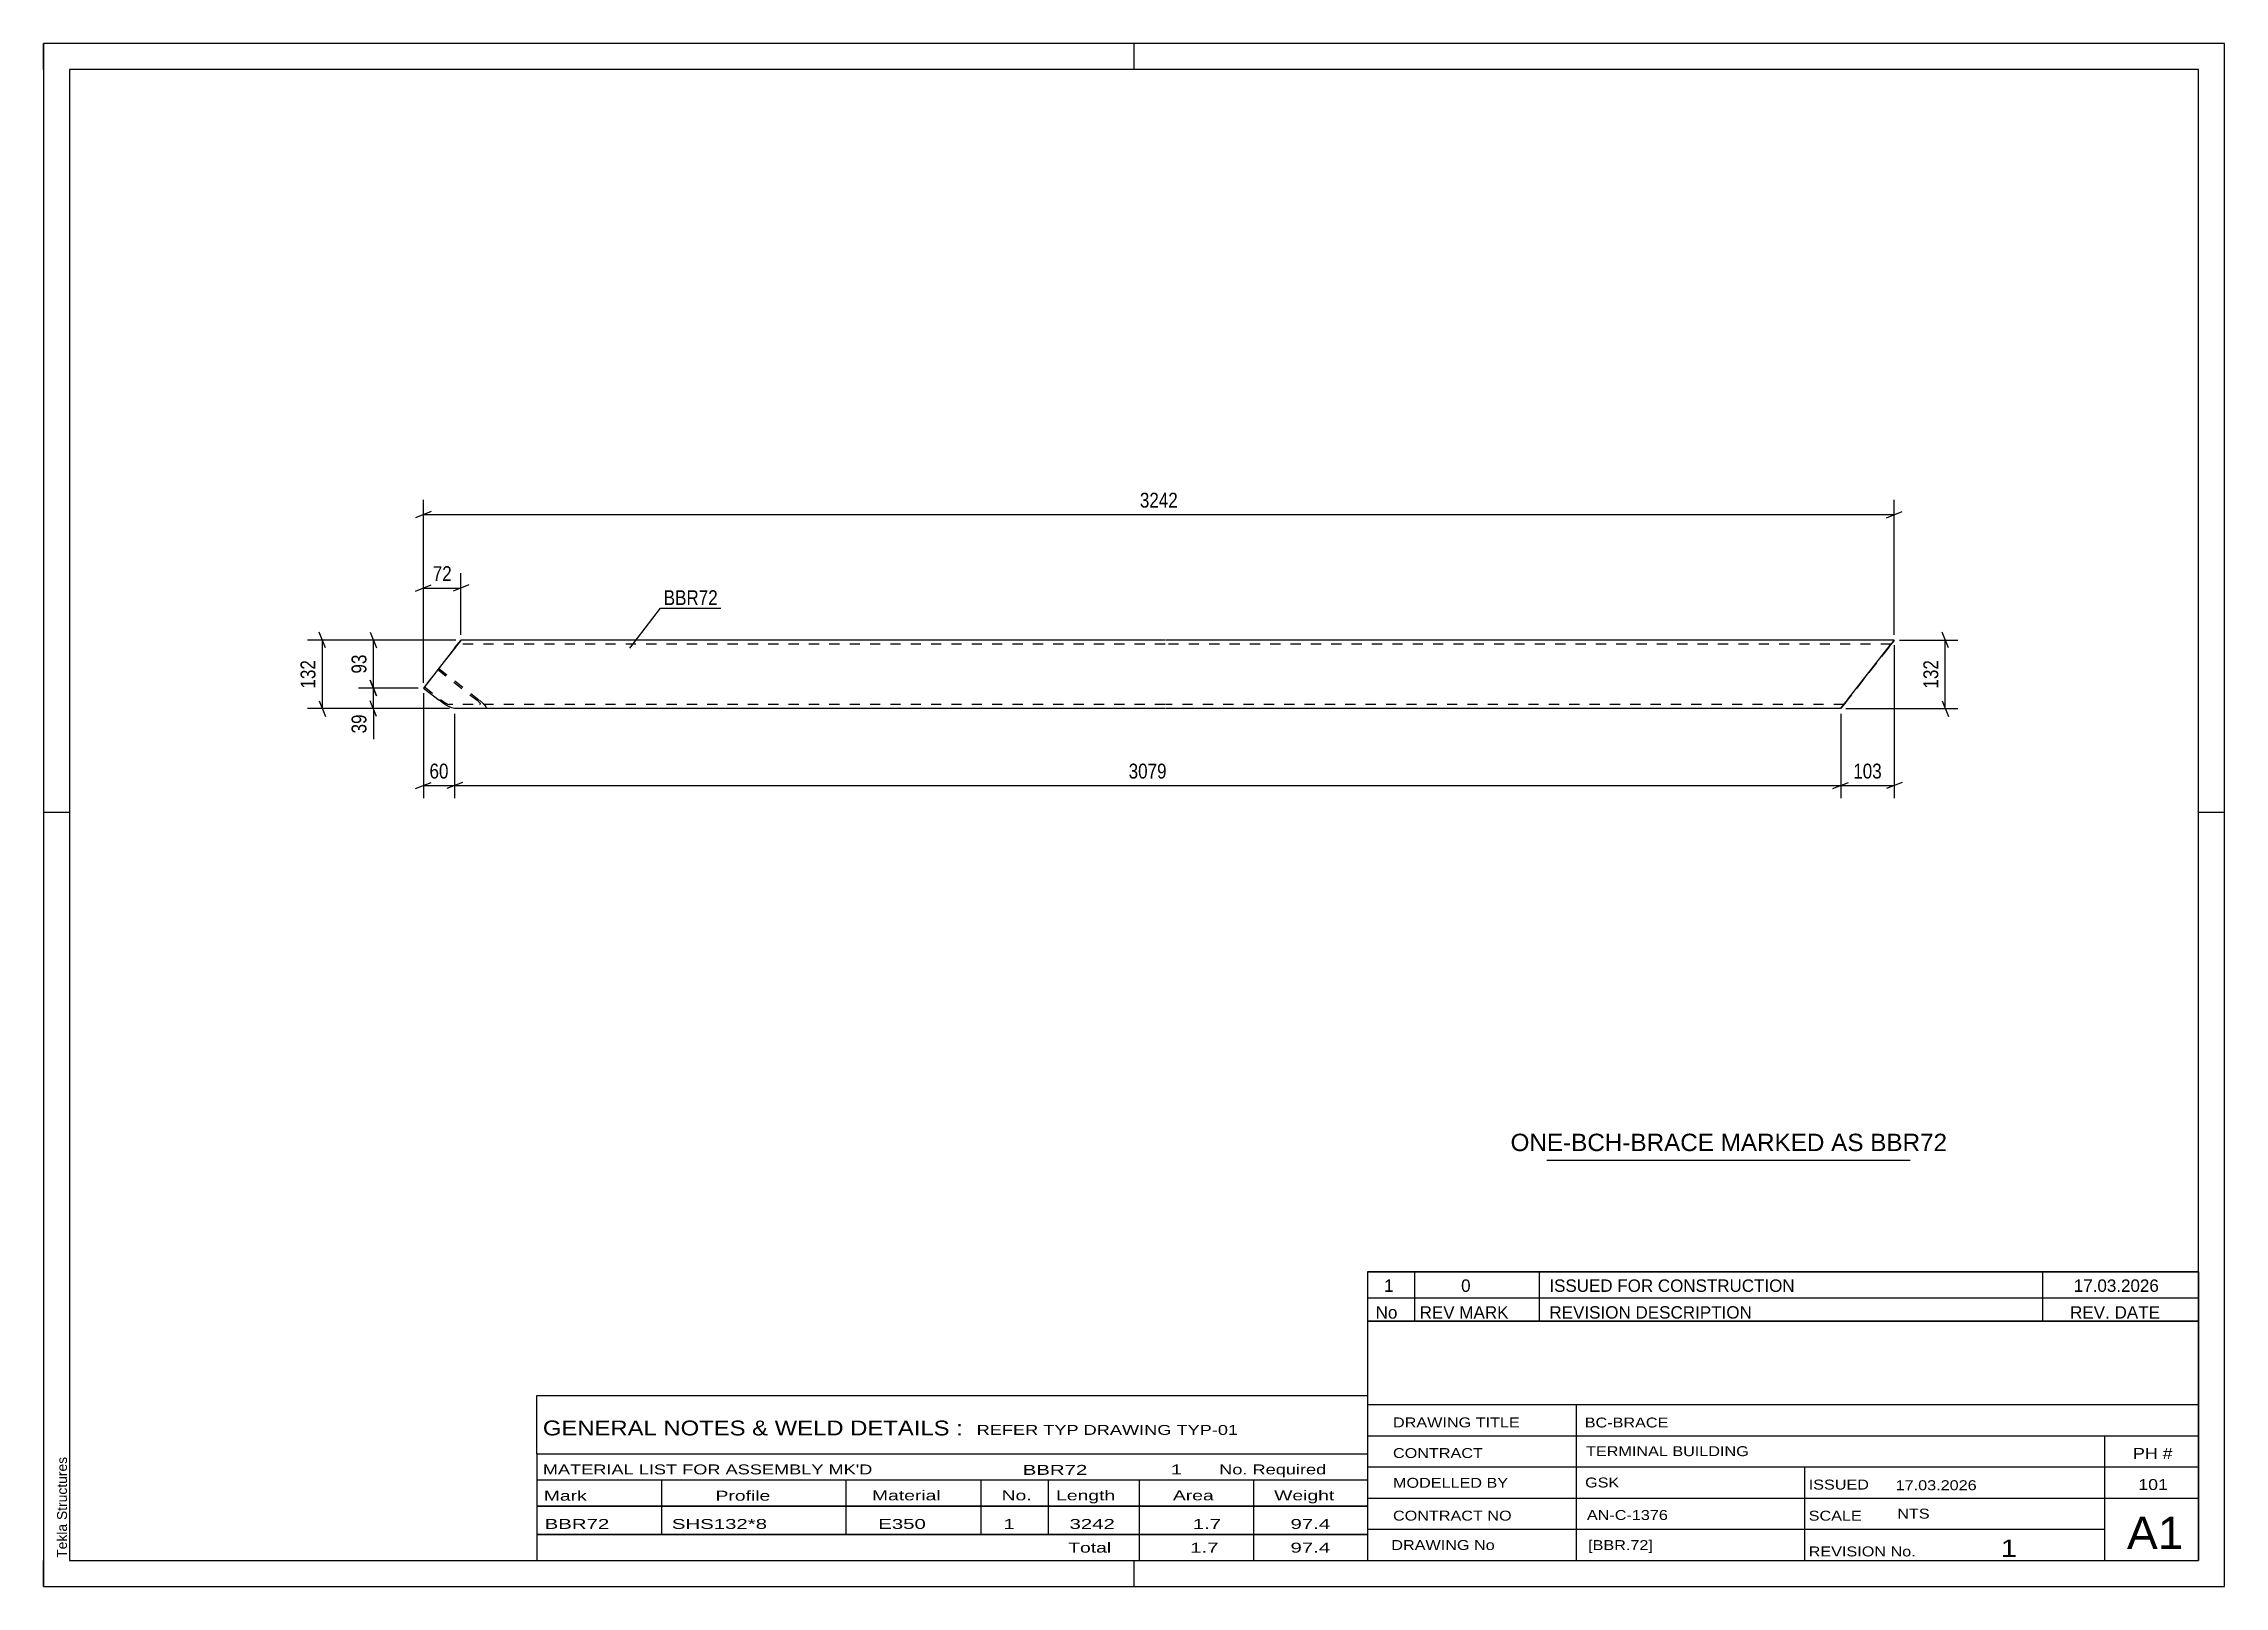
# Model space of a CAD drawing. Header units: millimetres. Extents: x 0 to 420, y 0 to 297.
import ezdxf

# ---------------------------------------------------------------- set-up
doc = ezdxf.new("R2010")
doc.units = ezdxf.units.MM
doc.linetypes.add('DXK_LINE_DOT2', pattern=[3.9198, 1.9599, -1.9599])
doc.styles.add('Arial', font='ARIAL.TTF', dxfattribs={"height": 0.2})
doc.styles.add('Arial Narrow', font='ARIALN.TTF', dxfattribs={"height": 0.2})

# ---------------------------------------------------------------- blocks, each defined once
blk = doc.blocks.new('Unknown-580580773-1339')
at = {"color": 5, "linetype": 'Continuous'}
for p, q in [((420, 297), (0, 297)), ((0, 297), (0, 0)), ((0, 292), (0, 297)), ((210, 292), (210, 297)), ((420, 0), (420, 297)), ((415, 292), (5, 292)), ((5, 292), (5, 5)), ((415, 5), (415, 292)), ((5, 149), (0, 149)), ((420, 149), (415, 149)), ((0, 0), (0, 5)), ((5, 5), (415, 5)), ((210, 0), (210, 5)), ((0, 0), (420, 0))]:
    blk.add_line(p, q, dxfattribs=at)
at = {"color": 174, "linetype": 'Continuous', "style": 'Arial'}
blk.add_text('Tekla Structures', height=1.9102, rotation=90, dxfattribs=at).set_placement((4.5, 5.5))
blk = doc.blocks.new('Part-580580773-1250 - 1164')
at = {"color": 7, "linetype": 'DXK_LINE_DOT2'}
for p, q in [((79.37, 180.89), (73.33, 173.16)), ((79.57, 181.15), (79.13, 180.59)), ((79.37, 180.89), (79.57, 181.15)), ((79.76, 181.39), (79.57, 181.15)), ((79.57, 181.15), (79.61, 181.2)), ((79.61, 181.2), (79.71, 181.33)), ((79.71, 181.33), (79.76, 181.39)), ((79.76, 181.39), (79.76, 181.39)), ((216, 181.39), (79.76, 181.39)), ((80.38, 182.19), (80.38, 182.19)), ((80.38, 182.19), (80.38, 182.19)), ((355.79, 181.39), (216.1, 181.39)), ((355.4, 180.89), (347.11, 170.28)), ((355.41, 180.89), (347.12, 170.28)), ((355.16, 180.59), (355.79, 181.39)), ((355.4, 180.89), (355.61, 181.15)), ((355.41, 180.89), (355.74, 181.33)), ((355.61, 181.15), (355.64, 181.2)), ((355.64, 181.2), (355.74, 181.33)), ((355.74, 181.33), (355.79, 181.39)), ((355.74, 181.33), (355.79, 181.39)), ((355.79, 181.39), (356.05, 181.72)), ((355.79, 181.39), (355.79, 181.39)), ((356.05, 181.72), (356.32, 182.06)), ((356.32, 182.06), (356.42, 182.19)), ((356.42, 182.19), (356.42, 182.19)), ((76.11, 176.72), (75.93, 176.49)), ((75.93, 176.49), (83.48, 170.59)), ((79.13, 180.59), (76.11, 176.72)), ((76.11, 176.72), (83.95, 170.59)), ((355.16, 180.59), (347.11, 170.28)), ((73.33, 173.16), (73.15, 172.93)), ((73.33, 173.16), (76.63, 170.59)), ((76.63, 170.59), (77.05, 170.28)), ((77.05, 170.28), (77.49, 170.02)), ((77.49, 170.02), (77.86, 169.85)), ((77.86, 169.85), (78.12, 169.79)), ((216, 169.79), (78.12, 169.79)), ((83.84, 170.28), (83.48, 170.59)), ((84.07, 170.02), (83.84, 170.28)), ((83.95, 170.59), (84.67, 169.97)), ((84.03, 169.79), (84.14, 169.85)), ((84.14, 169.85), (84.07, 170.02)), ((84.67, 169.97), (85.13, 169.45)), ((85.26, 169.11), (85.06, 168.99)), ((85.13, 169.45), (85.26, 169.11)), ((346.73, 169.79), (216.1, 169.79)), ((346.1, 168.99), (346.2, 169.11)), ((346.2, 169.11), (346.47, 169.45)), ((346.47, 169.45), (346.87, 169.97)), ((346.73, 169.79), (346.78, 169.85)), ((346.78, 169.85), (346.73, 169.79)), ((346.73, 169.79), (346.73, 169.79)), ((346.78, 169.85), (346.91, 170.02)), ((346.91, 170.02), (346.78, 169.85)), ((346.87, 169.97), (347.11, 170.28)), ((346.91, 170.02), (347.12, 170.28)), ((347.11, 170.28), (346.91, 170.02))]:
    blk.add_line(p, q, dxfattribs=at)
at = {"color": 2, "linetype": 'Continuous'}
for p, q in [((79.37, 180.89), (75.93, 176.49)), ((79.13, 180.59), (79.61, 181.2)), ((79.37, 180.89), (79.57, 181.15)), ((79.57, 181.15), (79.71, 181.33)), ((79.61, 181.2), (80.02, 181.72)), ((79.71, 181.33), (79.76, 181.39)), ((80.01, 181.72), (79.76, 181.39)), ((80.29, 182.06), (80.01, 181.72)), ((80.02, 181.72), (80.29, 182.06)), ((80.29, 182.06), (80.38, 182.19)), ((80.38, 182.19), (80.29, 182.06)), ((216, 182.19), (80.38, 182.19)), ((356.42, 182.19), (216.1, 182.19)), ((355.64, 181.2), (355.17, 180.59)), ((356.05, 181.72), (355.64, 181.2)), ((356.32, 182.06), (356.05, 181.72)), ((356.42, 182.19), (356.32, 182.06)), ((79.13, 180.59), (73.15, 172.93)), ((347.35, 170.59), (355.17, 180.59)), ((73.15, 172.93), (76.15, 170.59)), ((77.01, 169.97), (76.15, 170.59)), ((77.88, 169.45), (77.01, 169.97)), ((78.63, 169.11), (77.88, 169.45)), ((79.15, 168.99), (78.63, 169.11)), ((216, 168.99), (79.15, 168.99)), ((346.1, 168.99), (216.1, 168.99)), ((346.2, 169.11), (346.1, 168.99)), ((346.47, 169.45), (346.2, 169.11)), ((346.88, 169.97), (346.47, 169.45)), ((347.35, 170.59), (346.88, 169.97))]:
    blk.add_line(p, q, dxfattribs=at)
blk = doc.blocks.new('StraightDimension-580580773-1914 - 1164')
at = {"color": 7, "linetype": 'Continuous'}
for p, q in [((73.15, 171.93), (73.15, 151.77)), ((79.15, 167.99), (79.15, 151.77)), ((71.65, 153.57), (74.65, 154.77)), ((73.15, 154.17), (79.15, 154.17)), ((80.65, 154.77), (77.65, 153.57))]:
    blk.add_line(p, q, dxfattribs=at)
at = {"color": 0}
blk.add_wipeout([(78.58, 154.92), (78.58, 159.12), (73.72, 159.12), (73.72, 154.92)], dxfattribs=at)
at = {"color": 3, "style": 'Arial Narrow'}
blk.add_text('60', height=2.863, dxfattribs=at).set_placement((74.32, 155.52))
blk = doc.blocks.new('StraightDimension-580580773-1401 - 1164')
at = {"color": 7, "linetype": 'Continuous'}
for p, q in [((357.42, 182.19), (368.64, 182.19)), ((366.84, 180.69), (365.64, 183.69)), ((366.24, 168.99), (366.24, 182.19)), ((347.1, 168.99), (368.64, 168.99)), ((365.64, 170.49), (366.84, 167.49))]:
    blk.add_line(p, q, dxfattribs=at)
at = {"color": 0}
blk.add_wipeout([(365.49, 178.93), (361.29, 178.93), (361.29, 172.24), (365.49, 172.24)], dxfattribs=at)
at = {"color": 3, "style": 'Arial Narrow'}
blk.add_text('132', height=2.863, rotation=90.0002, dxfattribs=at).set_placement((364.89, 172.84))
blk = doc.blocks.new('StraightDimension-580580773-2070 - 1164')
at = {"color": 7, "linetype": 'Continuous'}
for p, q in [((72.15, 172.93), (60.67, 172.93)), ((62.92, 174.43), (64.12, 171.43)), ((63.52, 168.99), (63.52, 172.93)), ((78.15, 168.99), (60.67, 168.99)), ((64.12, 167.49), (62.92, 170.49))]:
    blk.add_line(p, q, dxfattribs=at)
at = {"color": 0}
blk.add_wipeout([(62.77, 168.46), (58.57, 168.46), (58.57, 163.6), (62.77, 163.6)], dxfattribs=at)
at = {"color": 7, "linetype": 'Continuous'}
blk.add_line((63.52, 168.99), (63.52, 163.08), dxfattribs=at)
blk.add_line((63.52, 168.99), (63.52, 163.08), dxfattribs=at)
at = {"color": 3, "style": 'Arial Narrow'}
blk.add_text('39', height=2.863, rotation=90.0002, dxfattribs=at).set_placement((62.17, 164.2))
blk = doc.blocks.new('StraightDimension-580580773-1913 - 1164')
at = {"color": 7, "linetype": 'Continuous'}
for p, q in [((79.15, 167.99), (79.15, 151.77)), ((346.1, 167.99), (346.1, 151.77)), ((80.65, 154.77), (77.65, 153.57)), ((79.15, 154.17), (346.1, 154.17)), ((344.6, 153.57), (347.6, 154.77))]:
    blk.add_line(p, q, dxfattribs=at)
at = {"color": 0}
blk.add_wipeout([(216.88, 154.92), (216.88, 159.12), (208.37, 159.12), (208.37, 154.92)], dxfattribs=at)
at = {"color": 3, "style": 'Arial Narrow'}
blk.add_text('3079', height=2.863, dxfattribs=at).set_placement((208.97, 155.52))
blk = doc.blocks.new('StraightDimension-580580773-1295 - 1164')
at = {"color": 7, "linetype": 'Continuous'}
for p, q in [((74.65, 206.93), (71.65, 205.73)), ((73.15, 173.93), (73.15, 209.18)), ((73.15, 206.33), (356.42, 206.33)), ((354.92, 205.73), (357.92, 206.93)), ((356.42, 183.19), (356.42, 209.18))]:
    blk.add_line(p, q, dxfattribs=at)
at = {"color": 0}
blk.add_wipeout([(219.04, 207.08), (219.04, 211.28), (210.53, 211.28), (210.53, 207.08)], dxfattribs=at)
at = {"color": 3, "style": 'Arial Narrow'}
blk.add_text('3242', height=2.863, dxfattribs=at).set_placement((211.13, 207.68))
blk = doc.blocks.new('StraightDimension-580580773-1912 - 1164')
at = {"color": 7, "linetype": 'Continuous'}
for p, q in [((356.42, 181.19), (356.42, 151.77)), ((346.1, 167.99), (346.1, 151.77)), ((344.6, 153.57), (347.6, 154.77)), ((346.1, 154.17), (356.42, 154.17)), ((357.92, 154.77), (354.92, 153.57))]:
    blk.add_line(p, q, dxfattribs=at)
at = {"color": 0}
blk.add_wipeout([(354.6, 154.92), (354.6, 159.12), (347.92, 159.12), (347.92, 154.92)], dxfattribs=at)
at = {"color": 3, "style": 'Arial Narrow'}
blk.add_text('103', height=2.863, dxfattribs=at).set_placement((348.52, 155.52))
blk = doc.blocks.new('StraightDimension-580580773-2093 - 1164')
at = {"color": 7, "linetype": 'Continuous'}
for p, q in [((79.38, 182.19), (50.85, 182.19)), ((54.3, 180.69), (53.1, 183.69)), ((53.7, 168.99), (53.7, 182.19)), ((78.15, 168.99), (50.85, 168.99)), ((53.1, 170.49), (54.3, 167.49))]:
    blk.add_line(p, q, dxfattribs=at)
at = {"color": 0}
blk.add_wipeout([(52.95, 178.93), (48.75, 178.93), (48.75, 172.24), (52.95, 172.24)], dxfattribs=at)
at = {"color": 3, "style": 'Arial Narrow'}
blk.add_text('132', height=2.863, rotation=90.0002, dxfattribs=at).set_placement((52.35, 172.84))
blk = doc.blocks.new('StraightDimension-580580773-1960 - 1164')
at = {"color": 7, "linetype": 'Continuous'}
for p, q in [((73.15, 173.93), (73.15, 195.04)), ((80.38, 183.19), (80.38, 195.04)), ((71.65, 191.59), (74.65, 192.79)), ((73.15, 192.19), (80.38, 192.19)), ((81.88, 192.79), (78.88, 191.59))]:
    blk.add_line(p, q, dxfattribs=at)
at = {"color": 0}
blk.add_wipeout([(79.2, 192.94), (79.2, 197.14), (74.34, 197.14), (74.34, 192.94)], dxfattribs=at)
at = {"color": 3, "style": 'Arial Narrow'}
blk.add_text('72', height=2.863, dxfattribs=at).set_placement((74.94, 193.54))
blk = doc.blocks.new('StraightDimension-580580773-2069 - 1164')
at = {"color": 7, "linetype": 'Continuous'}
for p, q in [((79.38, 182.19), (60.67, 182.19)), ((62.92, 183.69), (64.12, 180.69)), ((63.52, 172.93), (63.52, 182.19)), ((72.15, 172.93), (60.67, 172.93)), ((64.12, 171.43), (62.92, 174.43))]:
    blk.add_line(p, q, dxfattribs=at)
at = {"color": 0}
blk.add_wipeout([(62.77, 179.99), (58.57, 179.99), (58.57, 175.13), (62.77, 175.13)], dxfattribs=at)
at = {"color": 3, "style": 'Arial Narrow'}
blk.add_text('93', height=2.863, rotation=90.0002, dxfattribs=at).set_placement((62.17, 175.73))
blk = doc.blocks.new('Unknown-580580773-2136')
at = {"color": 7, "linetype": 'Continuous'}
for p, q in [((255, 60.55), (415, 60.55)), ((415, 60.55), (255, 60.55)), ((255, 60.55), (255, 55.55)), ((264, 60.55), (264, 55.55)), ((288, 60.55), (288, 55.55)), ((385, 60.55), (385, 55.55)), ((415, 60.55), (415, 55.55)), ((255, 55.55), (415, 55.55)), ((255, 55.55), (255, 51.05)), ((255, 55.55), (415, 55.55)), ((264, 55.55), (264, 51.05)), ((288, 55.55), (288, 51.05)), ((385, 55.55), (385, 51.05)), ((415, 55.55), (415, 51.05)), ((415, 51.05), (255, 51.05))]:
    blk.add_line(p, q, dxfattribs=at)
at = {"color": 7, "linetype": 'Continuous', "style": 'Arial Narrow'}
for s, height, width, p in [('1', 2.39, 1.196471, (258.16, 56.7)), ('0', 2.39, 1.196471, (273, 56.7)), ('ISSUED FOR CONSTRUCTION', 2.3861, 1.196471, (290, 56.7)), ('17.03.2026', 2.386, 1.196471, (391, 56.7)), ('No', 2.386, 1.2, (256.54, 51.55)), ('REV MARK', 2.386, 1.2, (265, 51.55)), ('REVISION DESCRIPTION', 2.3861, 1.2, (290, 51.55)), ('REV. DATE', 2.386, 1.2, (390.28, 51.55))]:
    blk.add_text(s, height=height, dxfattribs=dict(at, width=width)).set_placement(p)
blk = doc.blocks.new('Unknown-580580773-2135')
at = {"color": 7, "linetype": 'Continuous'}
for p, q in [((255, 51.05), (255, 5)), ((255, 51.05), (415, 51.05)), ((415, 51), (415, 5)), ((255, 35), (415, 35)), ((295.14, 35), (295.14, 5)), ((255, 29), (415, 29)), ((397, 5.05), (397, 29.05)), ((255, 23), (415, 23)), ((339.14, 23), (339.14, 5)), ((255, 17), (415, 17)), ((255, 11), (397, 11)), ((255, 5), (415, 5))]:
    blk.add_line(p, q, dxfattribs=at)
at = {"color": 7, "style": 'Arial Narrow'}
for s, height, width, p in [('DRAWING TITLE', 1.9089, 1.425378, (259.88, 30.61)), ('BC-BRACE', 1.909, 1.425378, (296.81, 30.59)), ('CONTRACT', 1.909, 1.425378, (259.88, 24.71)), ('TERMINAL BUILDING', 1.9089, 1.425378, (297.06, 25.07)), ('MODELLED BY', 1.9089, 1.425378, (259.88, 18.98)), ('GSK', 1.909, 1.425378, (296.88, 19.04)), ('ISSUED', 1.909, 1.425378, (339.94, 18.64)), ('17.03.2026', 1.909, 1.425378, (356.69, 18.52)), ('CONTRACT NO', 1.9089, 1.425378, (259.88, 12.66)), ('AN-C-1376', 1.909, 1.425378, (297.23, 12.78)), ('SCALE', 1.909, 1.425378, (339.94, 12.65)), ('A1', 6.204, 1.25, (401.24, 7.2)), ('DRAWING No', 1.909, 1.425378, (259.56, 7)), ('[BBR.72]', 1.909, 1.425378, (297.46, 6.99)), ('1', 3.34, 1.5, (376.91, 5.68)), ('REVISION No.', 1.9089, 1.425378, (339.94, 5.77))]:
    blk.add_text(s, height=height, dxfattribs=dict(at, width=width)).set_placement(p)
at = {"color": 7, "linetype": 'Continuous', "style": 'Arial Narrow'}
for s, height, width, p in [('PH #', 2.1, 1.42538, (402.4, 24.55)), ('101', 2.1, 1.42538, (403.41, 18.55)), ('NTS', 1.909, 1.425378, (357, 13.05))]:
    blk.add_text(s, height=height, dxfattribs=dict(at, width=width)).set_placement(p)
blk = doc.blocks.new('Unknown-580580773-2137')
at = {"color": 7, "linetype": 'Continuous'}
for p, q in [((95, 36.75), (255, 36.75)), ((95, 25.5), (95, 36.75)), ((255, 36.75), (255, 25.5)), ((95, 25.5), (255, 25.5)), ((95, 25.5), (95, 20.5)), ((255, 25.5), (255, 20.5)), ((95, 20.5), (255, 20.5)), ((95, 20.5), (95, 15.5)), ((119, 20.5), (119, 15.5)), ((154.5, 20.5), (154.5, 15.5)), ((180.5, 20.5), (180.5, 15.5)), ((193.5, 20.5), (193.5, 15.5)), ((211, 20.5), (211, 15.5)), ((233, 20.5), (233, 15.5)), ((255, 20.5), (255, 15.5)), ((95, 15.5), (255, 15.5)), ((95, 15.45), (95, 10.05)), ((95, 15.45), (255, 15.45)), ((119, 15.5), (119, 10)), ((154.5, 15.5), (154.5, 10)), ((180.5, 15.5), (180.5, 10)), ((193.5, 15.5), (193.5, 10)), ((211, 15.5), (211, 10)), ((233, 15.5), (233, 10)), ((255, 15.45), (255, 10.05)), ((95, 10.05), (255, 10.05)), ((95, 10), (255, 10)), ((95, 10), (95, 5)), ((211, 10), (211, 5)), ((233, 10), (233, 5)), ((255, 10), (255, 5)), ((95, 5), (255, 5))]:
    blk.add_line(p, q, dxfattribs=at)
at = {"color": 7, "style": 'Arial Narrow'}
for s, height, width, p in [('GENERAL NOTES & WELD DETAILS :', 2.8633, 1.4, (96.15, 29.06)), ('REFER TYP DRAWING TYP-01', 1.9089, 1.6, (179.7, 29.16)), ("MATERIAL LIST FOR ASSEMBLY MK'D", 1.9089, 1.6, (96.15, 21.56)), ('BBR72', 1.909, 1.794707, (188.57, 21.47)), ('1', 1.91, 1.794707, (217.08, 21.56)), ('No. Required', 1.9089, 1.6, (226.41, 21.56)), ('Mark', 1.909, 1.7, (96.34, 16.5)), ('Profile', 1.909, 1.7, (129.41, 16.5)), ('Material', 1.909, 1.7, (159.54, 16.56)), ('No.', 1.909, 1.7, (184.5, 16.56)), ('Length', 1.909, 1.7, (195, 16.56)), ('Area', 1.909, 1.7, (217.5, 16.56)), ('Weight', 1.909, 1.7, (237, 16.56))]:
    blk.add_text(s, height=height, dxfattribs=dict(at, width=width)).set_placement(p)
at = {"color": 7, "linetype": 'Continuous', "style": 'Arial Narrow'}
for s, height, width, p in [('BBR72', 1.909, 1.794707, (96.5, 11.06)), ('SHS132*8', 1.909, 1.794707, (121, 11.06)), ('E350', 1.909, 1.794707, (160.74, 11.06)), ('1', 1.91, 1.794707, (184.86, 11.06)), ('3242', 1.909, 1.794707, (197.58, 11.06)), ('1.7', 1.909, 1.794707, (221.32, 11.06)), ('97.4', 1.909, 1.794707, (240.14, 11.06)), ('Total', 1.909, 1.7, (197.33, 6.5)), ('1.7', 1.909, 1.794707, (220.83, 6.5)), ('97.4', 1.909, 1.794707, (240.14, 6.5))]:
    blk.add_text(s, height=height, dxfattribs=dict(at, width=width)).set_placement(p)
blk = doc.blocks.new('Unknown-580580773-2138')
at = {"color": 7, "linetype": 'Continuous'}
blk.add_line((289.5, 82.05), (359.5, 82.05), dxfattribs=at)
at = {"color": 7, "style": 'Arial'}
blk.add_text('ONE-BCH-BRACE MARKED AS BBR72', height=3.3428, dxfattribs=at).set_placement((282.52, 83.8))
blk = doc.blocks.new('Mark-580580773-1300 - 1164')
at = {"color": 0}
blk.add_wipeout([(129.84, 188.91), (129.84, 191.91), (119.43, 191.91), (119.43, 188.91)], dxfattribs=at)
blk.add_wipeout([(129.84, 188.91), (129.84, 191.91), (119.43, 191.91), (119.43, 188.91)], dxfattribs=at)
at = {"color": 30, "linetype": 'Continuous'}
for p, q in [((112.89, 180.6), (118.83, 188.31)), ((118.83, 188.31), (130.44, 188.31))]:
    blk.add_line(p, q, dxfattribs=at)
at = {"color": 3, "style": 'Arial Narrow'}
blk.add_text('BBR72', height=2.863, dxfattribs=at).set_placement((119.43, 188.91))

msp = doc.modelspace()

# ---------------------------------------------------------------- block references
for name in ['Unknown-580580773-1339', 'Part-580580773-1250 - 1164', 'Unknown-580580773-2138', 'Unknown-580580773-2136', 'Unknown-580580773-2135', 'Unknown-580580773-2137']:
    msp.add_blockref(name, (0, 0))

# ---------------------------------------------------------------- next in the draw order: block references
for name in ['StraightDimension-580580773-1401 - 1164', 'StraightDimension-580580773-1914 - 1164']:
    msp.add_blockref(name, (0, 0))

# ---------------------------------------------------------------- next in the draw order: block references
msp.add_blockref('StraightDimension-580580773-2070 - 1164', (0, 0))

# ---------------------------------------------------------------- next in the draw order: block references
for name in ['StraightDimension-580580773-1295 - 1164', 'StraightDimension-580580773-1913 - 1164']:
    msp.add_blockref(name, (0, 0))

# ---------------------------------------------------------------- next in the draw order: block references
for name in ['Mark-580580773-1300 - 1164', 'StraightDimension-580580773-2093 - 1164', 'StraightDimension-580580773-1912 - 1164']:
    msp.add_blockref(name, (0, 0))

# ---------------------------------------------------------------- next in the draw order: block references
msp.add_blockref('StraightDimension-580580773-1960 - 1164', (0, 0))

# ---------------------------------------------------------------- next in the draw order: block references
msp.add_blockref('StraightDimension-580580773-2069 - 1164', (0, 0))

doc.saveas('drawing.dxf')
